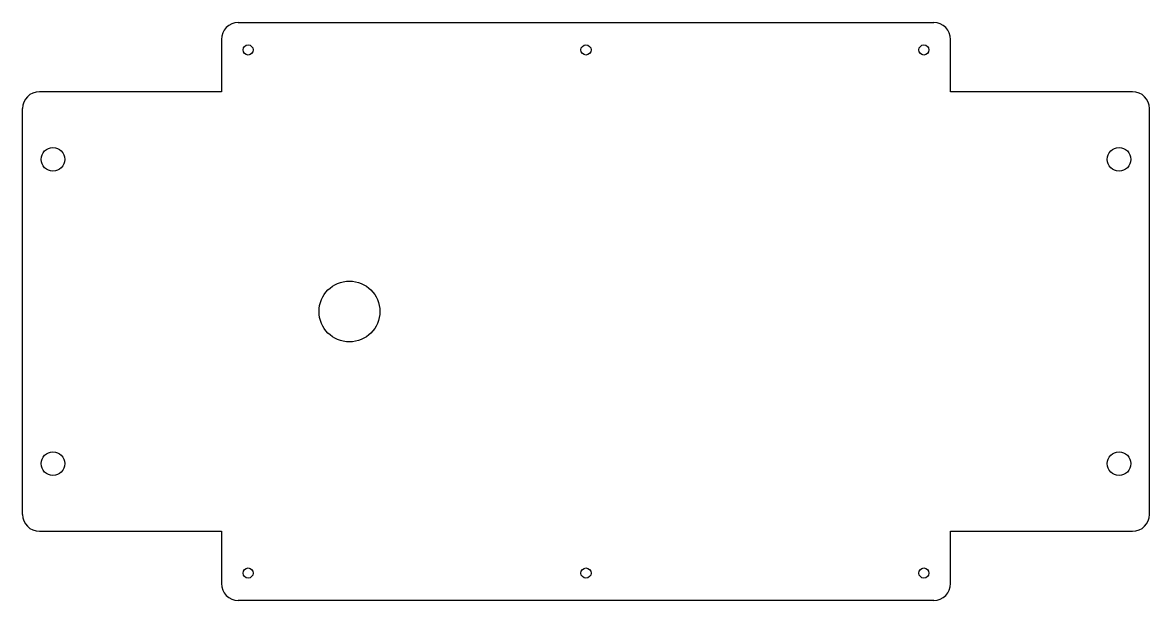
# Model space of a CAD drawing. Header units: millimetres. Extents: x -167 to 167, y -85 to 85.
import ezdxf

# ---------------------------------------------------------------- set-up
doc = ezdxf.new("R2010")
doc.units = ezdxf.units.MM

msp = doc.modelspace()

# ---------------------------------------------------------------- linework, layer by layer
at = {"color": 7, "linetype": 'Continuous', "lineweight": 25}
for p, q in [((-102.9, 85.47), (102.9, 85.47)), ((-107.9, 80.47), (-107.9, 65)), ((107.9, 65), (107.9, 80.47)), ((-107.9, 65), (-161.74, 65)), ((161.74, 65), (107.9, 65)), ((-166.74, -60), (-166.74, 60)), ((166.74, -60), (166.74, 60)), ((-161.74, -65), (-107.9, -65)), ((-107.9, -65), (-107.9, -80.47)), ((107.9, -65), (161.74, -65)), ((107.9, -80.47), (107.9, -65)), ((102.9, -85.47), (-102.9, -85.47))]:
    msp.add_line(p, q, dxfattribs=at)
for centre, radius in [((-100, 77.37), 1.5), ((0, 77.37), 1.5), ((100, 77.37), 1.5), ((-157.74, 45), 3.5), ((157.74, 45), 3.5), ((-70, 0), 9), ((-157.74, -45), 3.5), ((157.74, -45), 3.5), ((-100, -77.37), 1.5), ((0, -77.37), 1.5), ((100, -77.37), 1.5)]:
    msp.add_circle(centre, radius, dxfattribs=at)
for centre, start, end in [((-102.9, 80.47), 90, 180), ((102.9, 80.47), 0, 90), ((-161.74, 60), 90, 180), ((161.74, 60), 360, 90), ((-161.74, -60), 180, 270), ((161.74, -60), 270, 360), ((-102.9, -80.47), 180, 270), ((102.9, -80.47), 270, 0)]:
    msp.add_arc(centre, 5, start, end, dxfattribs=at)

doc.saveas('drawing.dxf')
